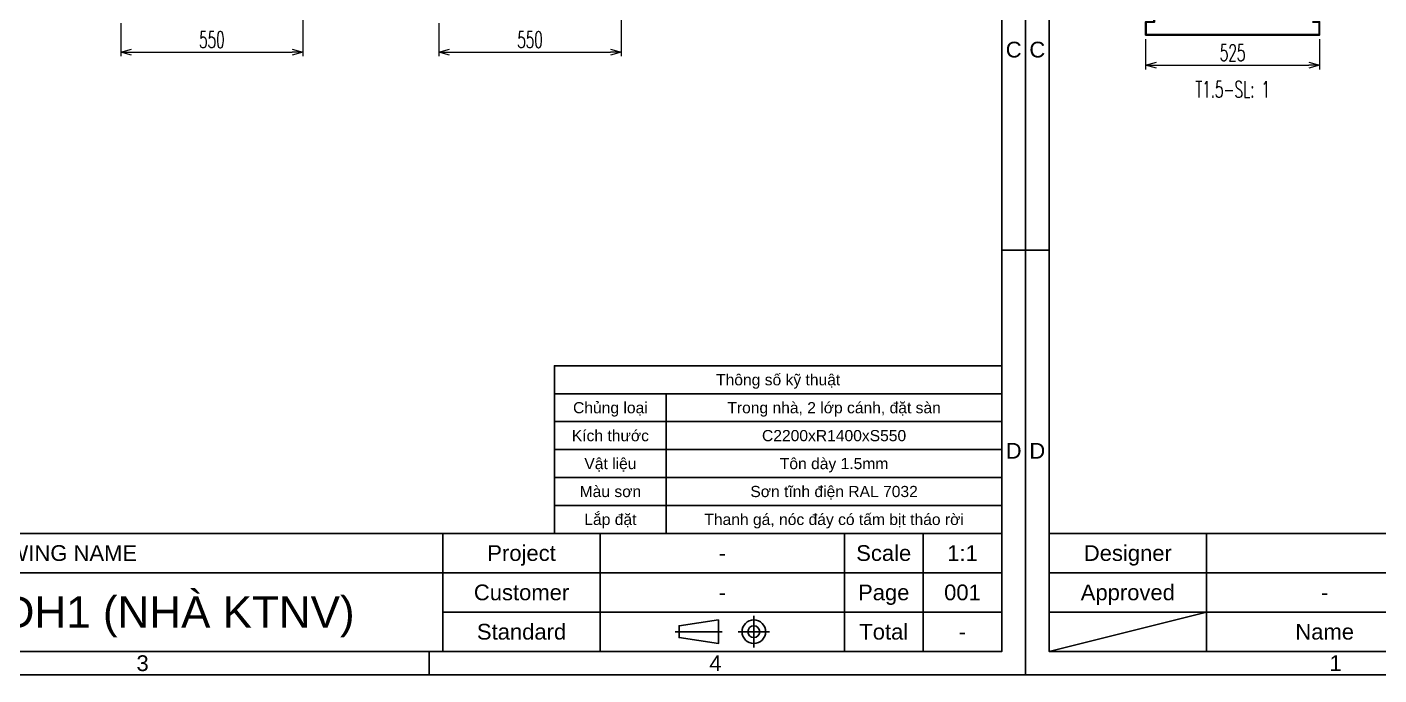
# Model space of a CAD drawing. Header units: millimetres. Extents: x 173893 to 258446, y -176540 to -123824.
# Drawn here: x 194965 to 199045, y -165708 to -163751 of the extents above; entities that cross this region are included whole.
import ezdxf
from ezdxf.enums import TextEntityAlignment as Align

# ---------------------------------------------------------------- set-up
doc = ezdxf.new("R2010")
doc.units = ezdxf.units.MM
doc.header["$LTSCALE"] = 3
for name, color, linetype in [('@.TEXT', 7, 'Continuous'), ('@.VISIBLE', 7, 'Continuous'), ('dim', 7, 'Continuous')]:
    doc.layers.add(name, color=color, linetype=linetype)
doc.styles.add('Ann_w01', font='romans.shx', dxfattribs={"width": 0.6, "bigfont": 'chineset.shx'})
doc.styles.add('Arial', font='arial.ttf')
doc.dimstyles.new('Dim 01_SC25', dxfattribs={"dimscale": 25, "dimtxt": 2, "dimasz": 1.3, "dimexe": 0.5, "dimexo": 0.5, "dimgap": 0.5, "dimtad": 1, "dimdec": 1, "dimzin": 12, "dimdsep": 46, "dimtxsty": 'Ann_w01', "dimblk": 'OPEN30', "dimcen": 1.5, "dimclrd": 6, "dimclre": 6, "dimclrt": 3, "dimadec": 1, "dimazin": 3, "dimtm": 1e-09, "dimtfac": 1, "dimtdec": 1, "dimtix": 1, "dimtmove": 0, "dimatfit": 3, "dimldrblk": 'OPEN30', "dimfxl": 1, "dimtolj": 1, "dimlwd": 0, "dimlwe": 0, "dimarcsym": 0})

# ---------------------------------------------------------------- blocks, each defined once
blk = doc.blocks.new('Standard ISO')
at = {"color": 6}
for p, q in [((4, -2), (4, 2)), ((-6, 0), (0, 0)), ((6, 0), (2, 0))]:
    blk.add_line(p, q, dxfattribs=at)
blk.add_lwpolyline([(-0.5, 1.5), (-0.5, -1.5), (-5.5, -0.75), (-5.5, 0.75), (-0.5, 1.5)])
for radius in [1.5, 0.75]:
    blk.add_circle((4, 0), radius)
blk = doc.blocks.new('KHUNG BAN VE (Made by Tung)')
at = {"layer": '@.VISIBLE', "color": 8}
for p, q in [((3, 54), (0, 54)), ((294, 54), (297, 54)), ((23, 18), (23, 3)), ((223, 18), (223, 3)), ((243, 18), (243, 3)), ((274, 18), (274, 3)), ((284, 18), (284, 3)), ((3, 13), (73, 13)), ((123, 13), (294, 13)), ((3, 8), (73, 8)), ((23, 8), (3, 3)), ((223, 8), (294, 8)), ((221.25, 3), (221.25, 0))]:
    blk.add_line(p, q, dxfattribs=at)
for points in [[(0, 0), (297, 0), (297, 210), (0, 210)], [(3, 3), (294, 3), (294, 207), (3, 207)], [(3, 18), (294, 18), (294, 3), (3, 3)]]:
    blk.add_lwpolyline(points, close=True, dxfattribs=at)
blk.add_blockref('Standard ISO', (258.5, 5.5))
at = {"layer": '@.TEXT', "color": 1, "style": 'Arial'}
for s, p in [('C', (1.5, 79.5)), ('C', (295.5, 79.5)), ('D', (1.5, 28.5)), ('D', (295.5, 28.5)), ('1', (39.375, 1.5)), ('3', (184.875, 1.5)), ('4', (257.625, 1.5))]:
    blk.add_text(s, height=2, dxfattribs=at).set_placement(p, align=Align.MIDDLE_CENTER)
at = {"layer": '@.TEXT', "color": 2, "style": 'Arial'}
for s, p in [('Designer', (13, 15.5)), ('DRAWING NAME', (173, 15.5)), ('Project', (233, 15.5)), ('Scale', (279, 15.5)), ('Approved', (13, 10.5)), ('Customer', (233, 10.5)), ('Page', (279, 10.5)), ('Name', (38, 5.5)), ('Standard', (233, 5.5)), ('Total', (279, 5.5))]:
    blk.add_text(s, height=2, dxfattribs=at).set_placement(p, align=Align.MIDDLE_CENTER)
at = {"layer": '@.TEXT', "color": 1, "style": 'Arial'}
for tag, height, p in [('DESIGNER_NAME', 2, (38, 15.5)), ('PROJECT_CODE', 2, (258.5, 15.5)), ('SCALE', 2, (289, 15.5)), ('APPROVED_NAME', 2, (38, 10.5)), ('CUSTOMER_NAME', 2, (258.5, 10.5)), ('PAGE', 2, (289, 10.5)), ('DRAWING_NAME', 4, (173, 8)), ('TOTAL', 2, (289, 5.5))]:
    blk.add_attdef(tag, text='', height=height, dxfattribs=at).set_placement(p, align=Align.MIDDLE_CENTER)
blk = doc.blocks.new('_Open30')
at = {"color": 0, "linetype": 'ByBlock', "lineweight": -2}
for p, q in [((-1, 0.27), (0, 0)), ((0, 0), (-1, -0.27)), ((0, 0), (-1, 0))]:
    blk.add_line(p, q, dxfattribs=at)
blk = doc.blocks.new('*D58')
at = {"layer": 'Defpoints', "color": 0, "transparency": 16777216}
for p in [(195797.9, -163626.8), (195247.9, -163726.8), (195797.9, -163826.8)]:
    blk.add_point(p, dxfattribs=at)
at = {"layer": 'dim', "color": 6, "lineweight": 0, "transparency": 16777216}
for p, q in [((195797.9, -163639.3), (195797.9, -163839.3)), ((195247.9, -163739.3), (195247.9, -163839.3)), ((195280.4, -163826.8), (195765.4, -163826.8))]:
    blk.add_line(p, q, dxfattribs=at)
at = {"layer": 'dim', "color": 6, "lineweight": 0, "transparency": 16777216, "xscale": 32.5, "yscale": 32.5, "zscale": 32.5, "rotation": 180}
blk.add_blockref('_Open30', (195247.9, -163826.8), dxfattribs=at)
at = {"layer": 'dim', "color": 6, "lineweight": 0, "transparency": 16777216, "xscale": 32.5, "yscale": 32.5, "zscale": 32.5}
blk.add_blockref('_Open30', (195797.9, -163826.8), dxfattribs=at)
at = {"layer": 'dim', "color": 3, "transparency": 16777216, "insert": (195522.9, -163789.3), "char_height": 50, "attachment_point": 5, "style": 'Ann_w01'}
blk.add_mtext('\\A1;550', dxfattribs=at)
blk = doc.blocks.new('*D60')
at = {"layer": 'Defpoints', "color": 0, "transparency": 16777216}
for p in [(196758, -163626.8), (196208, -163726.8), (196758, -163826.8)]:
    blk.add_point(p, dxfattribs=at)
at = {"layer": 'dim', "color": 6, "lineweight": 0, "transparency": 16777216}
for p, q in [((196758, -163639.3), (196758, -163839.3)), ((196208, -163739.3), (196208, -163839.3)), ((196240.5, -163826.8), (196725.5, -163826.8))]:
    blk.add_line(p, q, dxfattribs=at)
at = {"layer": 'dim', "color": 6, "lineweight": 0, "transparency": 16777216, "xscale": 32.5, "yscale": 32.5, "zscale": 32.5, "rotation": 180}
blk.add_blockref('_Open30', (196208, -163826.8), dxfattribs=at)
at = {"layer": 'dim', "color": 6, "lineweight": 0, "transparency": 16777216, "xscale": 32.5, "yscale": 32.5, "zscale": 32.5}
blk.add_blockref('_Open30', (196758, -163826.8), dxfattribs=at)
at = {"layer": 'dim', "color": 3, "transparency": 16777216, "insert": (196483, -163789.3), "char_height": 50, "attachment_point": 5, "style": 'Ann_w01'}
blk.add_mtext('\\A1;550', dxfattribs=at)
blk = doc.blocks.new('Bảng thông số (Made by Tung)')
at = {"color": 8}
for points in [[(-80, 25), (0, 25), (0, 30), (-80, 30)], [(-80, 20), (-60, 20), (-60, 25), (-80, 25)], [(-60, 20), (0, 20), (0, 25), (-60, 25)], [(-80, 15), (-60, 15), (-60, 20), (-80, 20)], [(-60, 15), (0, 15), (0, 20), (-60, 20)], [(-80, 10), (-60, 10), (-60, 15), (-80, 15)], [(-60, 10), (0, 10), (0, 15), (-60, 15)], [(-80, 5), (-60, 5), (-60, 10), (-80, 10)], [(-60, 5), (0, 5), (0, 10), (-60, 10)], [(-80, 0), (-60, 0), (-60, 5), (-80, 5)], [(-60, 0), (0, 0), (0, 5), (-60, 5)]]:
    blk.add_lwpolyline(points, close=True, dxfattribs=at)
at = {"color": 4, "style": 'Arial'}
for tag, p in [('FORM', (-30, 22.5)), ('SIZE', (-30, 17.5)), ('MATERIAL', (-30, 12.5)), ('PAINTING', (-30, 7.5)), ('ASSEMBLY', (-30, 2.5))]:
    blk.add_attdef(tag, text='', height=2, dxfattribs=at).set_placement(p, align=Align.MIDDLE_CENTER)
at = {"layer": '@.TEXT', "color": 1, "style": 'Arial'}
blk.add_text('Thông số kỹ thuật', height=2, dxfattribs=at).set_placement((-40, 27.5), align=Align.MIDDLE_CENTER)
at = {"layer": '@.TEXT', "color": 2, "style": 'Arial'}
for s, p in [('Chủng loại', (-70, 22.5)), ('Kích thước', (-70, 17.5)), ('Vật liệu', (-70, 12.5)), ('Màu sơn', (-70, 7.5)), ('Lắp đặt', (-70, 2.5))]:
    blk.add_text(s, height=2, dxfattribs=at).set_placement(p, align=Align.MIDDLE_CENTER)
blk = doc.blocks.new('*D223')
at = {"layer": 'Defpoints', "color": 0, "transparency": 16777216}
for p in [(198340.6, -163775.3), (198865.6, -163775.3), (198865.6, -163866.4)]:
    blk.add_point(p, dxfattribs=at)
at = {"layer": 'dim', "color": 6, "lineweight": 0, "transparency": 16777216}
for p, q in [((198340.6, -163787.8), (198340.6, -163878.9)), ((198865.6, -163787.8), (198865.6, -163878.9)), ((198373.1, -163866.4), (198833.1, -163866.4))]:
    blk.add_line(p, q, dxfattribs=at)
at = {"layer": 'dim', "color": 6, "lineweight": 0, "transparency": 16777216, "xscale": 32.5, "yscale": 32.5, "zscale": 32.5, "rotation": 180}
blk.add_blockref('_Open30', (198340.6, -163866.4), dxfattribs=at)
at = {"layer": 'dim', "color": 6, "lineweight": 0, "transparency": 16777216, "xscale": 32.5, "yscale": 32.5, "zscale": 32.5}
blk.add_blockref('_Open30', (198865.6, -163866.4), dxfattribs=at)
at = {"layer": 'dim', "color": 3, "transparency": 16777216, "insert": (198603.1, -163828.9), "char_height": 50, "attachment_point": 5, "style": 'Ann_w01'}
blk.add_mtext('\\A1;525', dxfattribs=at)

msp = doc.modelspace()

# ---------------------------------------------------------------- linework, layer by layer
msp.add_lwpolyline([(198365.59, -163711.78), (198365.59, -163735.28), (198340.59, -163735.28), (198340.59, -163775.28), (198865.59, -163775.28), (198865.59, -163735.28), (198845.59, -163735.28), (198845.59, -163736.78), (198864.09, -163736.78), (198864.09, -163773.78), (198342.09, -163773.78), (198342.09, -163736.78), (198367.09, -163736.78), (198367.09, -163711.78)], close=True)

# ---------------------------------------------------------------- block references
at = {"xscale": 16.875, "yscale": 16.875, "zscale": 16.875}
msp.add_blockref('Bảng thông số (Made by Tung)', (197906.79, -165280.48), dxfattribs=at).add_auto_attribs({'MATERIAL': 'Tôn dày 1.5mm', 'ASSEMBLY': 'Thanh gá, nóc đáy có tấm bịt tháo rời', 'PAINTING': 'Sơn tĩnh điện RAL 7032', 'SIZE': 'C2200xR1400xS550', 'FORM': 'Trong nhà, 2 lớp cánh, đặt sàn'})
at = {"layer": '@.VISIBLE'}
ref = msp.add_blockref('KHUNG BAN VE (Made by Tung)', (190921.35, -165708.16), dxfattribs=dict(at, xscale=23.76, yscale=23.76, zscale=23.76))
ref.add_attrib('TOTAL', '-', dxfattribs={"layer": '@.TEXT', "color": 1, "height": 47.52, "style": 'Arial'}).set_placement((197787.99, -165577.48), align=Align.MIDDLE_CENTER)
ref.add_attrib('PAGE', '001', dxfattribs={"layer": '@.TEXT', "color": 1, "height": 47.52, "style": 'Arial'}).set_placement((197787.99, -165458.68), align=Align.MIDDLE_CENTER)
ref.add_attrib('SCALE', '1:1', dxfattribs={"layer": '@.TEXT', "color": 1, "height": 47.52, "style": 'Arial'}).set_placement((197787.99, -165339.88), align=Align.MIDDLE_CENTER)
ref.add_attrib('CUSTOMER_NAME', '-', dxfattribs={"layer": '@.TEXT', "color": 1, "height": 47.52, "style": 'Arial'}).set_placement((197063.31, -165458.68), align=Align.MIDDLE_CENTER)
ref.add_attrib('PROJECT_CODE', '-', dxfattribs={"layer": '@.TEXT', "color": 1, "height": 47.52, "style": 'Arial'}).set_placement((197063.31, -165339.88), align=Align.MIDDLE_CENTER)
ref.add_attrib('DRAWING_NAME', 'TỦ ĐIỆN TD DH1 (NHÀ KTNV)', dxfattribs={"layer": '@.TEXT', "color": 1, "height": 95.04, "style": 'Arial'}).set_placement((195031.83, -165518.08), align=Align.MIDDLE_CENTER)
ref = msp.add_blockref('KHUNG BAN VE (Made by Tung)', (197978.07, -165708.16), dxfattribs=dict(at, xscale=23.76, yscale=23.76, zscale=23.76))
ref.add_attrib('APPROVED_NAME', '-', dxfattribs={"layer": '@.TEXT', "color": 1, "height": 47.52, "style": 'Arial'}).set_placement((198880.95, -165458.68), align=Align.MIDDLE_CENTER)

# ---------------------------------------------------------------- texts
at = {"layer": 'dim', "color": 1, "style": 'Ann_w01', "width": 0.6}
msp.add_text('T1.5-SL: 1', height=50, dxfattribs=at).set_placement((198603.09, -163939.11), align=Align.MIDDLE_CENTER)

# ---------------------------------------------------------------- dimensions: what is measured, and where the dimension line sits
at = {"layer": 'dim'}
for base, p1, p2, picture, middle in [((195797.92, -163826.78), (195247.92, -163726.78), (195797.92, -163626.78), '*D58', (195522.92, -163789.28)), ((196758.01, -163826.78), (196208.01, -163726.78), (196758.01, -163626.78), '*D60', (196483.01, -163789.28))]:
    dim = msp.add_linear_dim(base=base, p1=p1, p2=p2, dimstyle='Dim 01_SC25', dxfattribs=at)
    dim.commit()
    dim.dimension.update_dxf_attribs({"geometry": picture, "text_midpoint": middle})
dim = msp.add_linear_dim(base=(198865.59, -163866.44), p1=(198340.59, -163775.28), p2=(198865.59, -163775.28), angle=180, dimstyle='Dim 01_SC25', dxfattribs=at)
dim.commit()
dim.dimension.update_dxf_attribs({"geometry": '*D223', "text_midpoint": (198603.09, -163828.94)})

doc.saveas('drawing.dxf')
